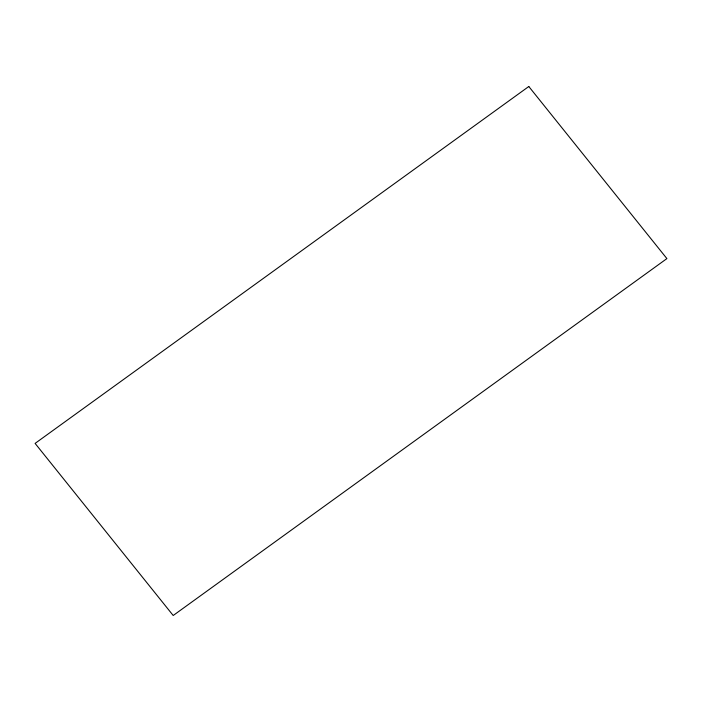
<?xml version="1.0" encoding="UTF-8"?>
<svg xmlns="http://www.w3.org/2000/svg" width="702" height="702" viewBox="0 0 702 702"><rect width="100%" height="100%" fill="white"/><g stroke="black" fill="none" stroke-linecap="round" stroke-linejoin="round"><path stroke-width="1.05" d="M528.799 86.504L35.1 443.401L173.201 615.496L666.9 258.599L528.799 86.504"/></g></svg>
